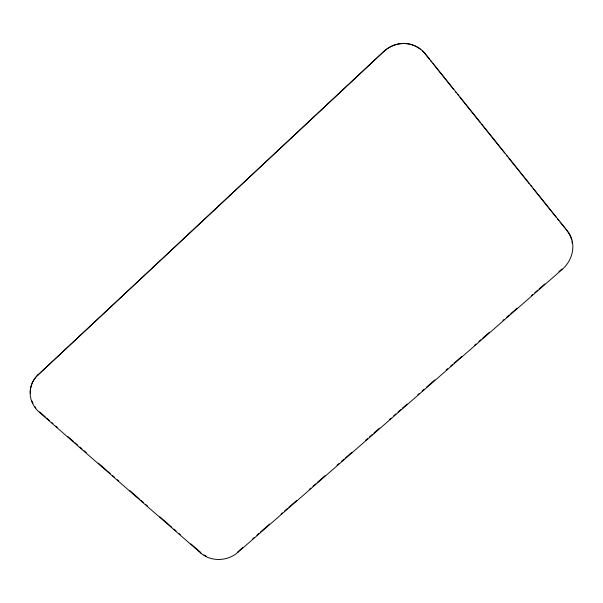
<?xml version="1.0" encoding="UTF-8"?>
<svg xmlns="http://www.w3.org/2000/svg" width="603" height="603" viewBox="0 0 603 603"><rect width="100%" height="100%" fill="white"/><g stroke="black" fill="none" stroke-linecap="round" stroke-linejoin="round"><path stroke-width="0.9" d="M383.531 51.609L383.779 51.609A31.296 29.245 -74 0 1 425.484 53.976L567.574 231.145A28.394 25.401 -49.3 0 1 562.207 269.42L237.823 552.408A26.419 23.155 -9.5 0 1 200.814 553.109L39.406 412.346A29.132 26.298 9.1 0 1 38.027 374.938L383.531 51.609A31.258 29.208 -74 0 1 420.781 49.567M38.027 374.938L383.779 51.609M242.738 547.516L237.77 551.851L237.823 552.408M252.657 538.856L254.082 537.62M256.916 535.147L259.041 533.293M260.458 532.05L269.677 524.015M281.021 514.118L282.438 512.874M284.563 511.02L287.397 508.548M288.814 507.311L296.616 500.505M309.377 489.372L310.794 488.136M312.919 486.282L315.761 483.802M317.178 482.566L324.972 475.767M337.024 465.245L339.157 463.39M341.283 461.536L344.117 459.064M345.534 457.828L351.918 452.258M365.388 440.507L367.513 438.652M369.639 436.791L372.473 434.318M373.898 433.082L379.566 428.13M389.493 419.477L390.91 418.233M393.744 415.761L395.87 413.907M398.003 412.053L400.837 409.58M402.254 408.337L407.213 404.01M417.849 394.731L419.266 393.495M422.108 391.023L424.233 389.161M426.359 387.307L434.869 379.882M446.212 369.986L447.63 368.75M450.464 366.277L452.589 364.423M454.006 363.187L461.808 356.381M474.569 345.248L475.986 344.012M478.82 341.532L480.945 339.677M482.37 338.441L489.455 332.253M502.925 320.502L504.342 319.266M506.475 317.412L509.309 314.939M510.726 313.696L517.103 308.133M531.288 295.756L532.705 294.52M534.831 292.666L537.665 290.194M539.082 288.958L544.758 284.005M558.936 271.636L561.061 269.782M560.059 222.123L567.574 231.145M561.77 269.164L562.207 269.42M39.594 411.902L45.255 416.839M46.665 418.075L49.499 420.54M51.617 422.394L53.034 423.623M55.86 426.095L57.27 427.323M67.875 436.58L73.536 441.509M74.945 442.745L77.779 445.218M79.898 447.064L82.023 448.918M84.141 450.765L86.259 452.619M98.281 463.104L110.304 473.589M112.422 475.435L114.547 477.29M117.374 479.754L118.783 480.99M129.389 490.239L139.293 498.877M140.703 500.113L143.537 502.578M145.655 504.432L147.773 506.279M159.795 516.763L171.817 527.256M173.935 529.102L176.061 530.957M178.887 533.421L180.297 534.657M190.902 543.906L200.807 552.544L200.814 553.109M429.306 59.117L425.183 53.976A31.258 29.208 -74 0 0 422.537 51.104M430.482 60.586L431.658 62.056M432.841 63.519L453.456 89.221M455.22 91.422L456.396 92.892M457.571 94.362L458.755 95.832M459.931 97.294L480.546 122.997M481.722 124.467L504.696 153.102M506.46 155.303L507.636 156.772M508.811 158.242L529.426 183.938M530.61 185.407L531.786 186.877M532.962 188.347L556.524 217.713M557.7 219.183L558.875 220.653M35.841 407.937A29.095 26.268 9.1 0 1 34.778 406.482M32.977 403.399A29.095 26.268 9.1 0 1 31.914 400.965M30.354 393.307A29.095 26.268 9.1 0 1 30.467 389.847M30.572 388.988A29.095 26.268 9.1 0 1 38.215 374.538M567.121 230.934A28.356 25.371 -49.3 0 1 570.521 236.715M570.83 237.507A28.356 25.371 -49.3 0 1 571.591 239.949M571.961 241.637A28.356 25.371 -49.3 0 1 572.224 243.348M206.158 556.087A26.389 23.133 -9.5 0 1 204.025 554.911"/></g></svg>
